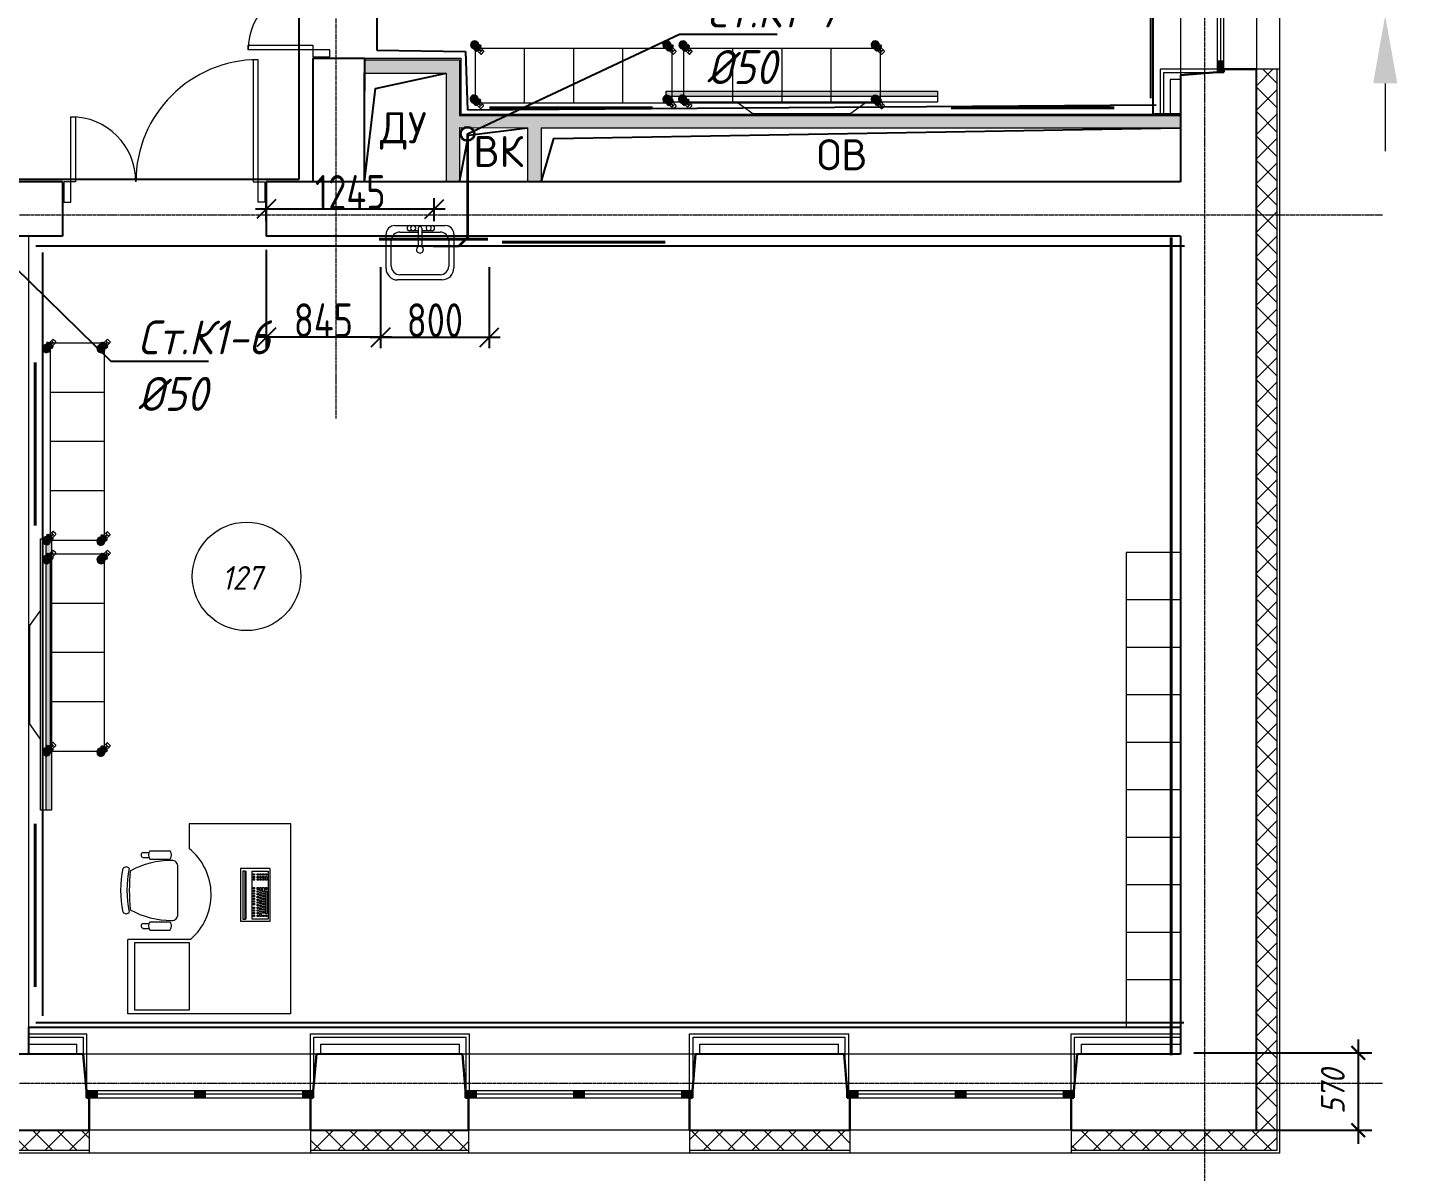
# Model space of a CAD drawing. Header units: millimetres. Extents: x -10178924 to 11692288, y -947381 to 58396.
# Drawn here: x 886111 to 896424, y -922887 to -914464 of the extents above; entities that cross this region are included whole.
import ezdxf
from ezdxf import colors
from ezdxf.entities.mleader import LeaderData, LeaderLine
from ezdxf.math import Vec2, Vec3

# ---------------------------------------------------------------- set-up
doc = ezdxf.new("R2010")
doc.units = ezdxf.units.MM
doc.linetypes.add('ADSK_Штрих_ш3 п1_5', pattern=[4.5, 3, -1.5])
doc.linetypes.add('осевая', pattern=[50.8, 31.75, -6.35, 6.35, -6.35])
for name, color, linetype, lineweight in [('0. Подпись', 194, 'Continuous', 18), ('PDF _Разрезы', 7, 'Continuous', 9), ('АР_Двери', 250, 'Continuous', 9), ('ВК_ К1', 24, 'Continuous', 35), ('Основная ГКЛ', 250, 'Continuous', 9), ('Отделка СТЕН', 6, 'Continuous', 13), ('Перегородки пеноблок', 40, 'Continuous', 9), ('Перегородки_ГКЛ', 20, 'Continuous', 9), ('Размеры осевые', 153, 'Continuous', 9), ('Сантехнические приборы', 7, 'Continuous', 9), ('Стены.1', 7, 'Continuous', 25), ('ТХ оборудование', 7, 'Continuous', 9)]:
    doc.layers.add(name, color=color, linetype=linetype, lineweight=lineweight)
for name, color, linetype in [('_надписи канализация', 7, 'Continuous'), ('PDF _Марки помещений', 5, 'Continuous'), ('PDF _подоконники с зашивкой', 250, 'Continuous'), ('PDF _Стены краска9010', 7, 'Continuous'), ('ВК_Выноски', 7, 'Continuous'), ('Стены внутр.1', 7, 'Continuous')]:
    doc.layers.add(name, color=color, linetype=linetype)
doc.layers.add('PDF _Отверстия_новые', color=7, linetype='Continuous', true_color=0x535353)
doc.layers.add('PDF _Стены отделка', color=7, linetype='Continuous', true_color=0xb505c2)
doc.styles.add('ISOCPEUR', font='isocpeui.ttf', dxfattribs={"width": 0.9})
doc.styles.add('ISOCPEUR_1', font='isocpeur.ttf', dxfattribs={"width": 0.78, "height": 240})
doc.styles.add('PDF ISOCPEUR', font='isocpeur.ttf')
doc.linetypes.add('зигзаг', pattern='A,0.00254,-5.08,[131,ltypeshp.shx,S=5.08,R=0,X=-5.08,Y=0],-10.16,[131,ltypeshp.shx,S=5.08,R=180,X=5.08,Y=0],-5.08', length=20.32254)

# ---------------------------------------------------------------- blocks, each defined once
blk = doc.blocks.new('_None')
blk = doc.blocks.new('кресло специалиста')
at = {"layer": 'ТХ оборудование', "color": 252, "lineweight": 9, "true_color": 0x939598}
for p, q in [((-259, 280), (-213, 280)), ((-259, 243), (-213, 243)), ((-207, 292), (-56, 292)), ((-207, 231), (-56, 231)), ((0, -175), (0, 175)), ((-259, -243), (-213, -243)), ((-259, -280), (-213, -280)), ((-207, -231), (-56, -231)), ((-207, -292), (-56, -292))]:
    blk.add_line(p, q, dxfattribs=at)
for centre, radius, start, end in [((-48, -403), 624, 89.878, 119.1059), ((-250, 261), 20.2, 114.8955, 245.3354), ((-157, 261), 58.4, 148.951, 211.0488), ((-106, 261), 58.4, 328.951, 31.0488), ((-45, 176), 45.4, 359.2519, 92.1866), ((326, 1), 748, 167.602, 192.3978), ((-381, 145), 28.1, 34.2901, 145.7096), ((372, 1), 748, 167.602, 192.3978), ((1404, 1), 1762, 175.3938, 184.6546), ((-381, -144), 28.1, 214.2915, 325.7083), ((-48, 403), 624, 240.9068, 270.1215), ((-45, -176), 45.4, 267.8135, 0.7479), ((-250, -261), 20.2, 114.8955, 245.3354), ((-157, -261), 58.4, 148.951, 211.0488), ((-106, -261), 58.4, 328.951, 31.0488)]:
    blk.add_arc(centre, radius, start, end, dxfattribs=at)
blk = doc.blocks.new('A$C01E1659C')
at = {"layer": 'ТХ оборудование', "lineweight": 9, "true_color": 0x939598}
h = blk.add_hatch(color=252, dxfattribs=at)
h.dxf.hatch_style = 1
h.paths.add_polyline_path([(-355, -170), (0, -170), (0, -166), (-355, -166)])
at = {"color": 252, "lineweight": 9, "true_color": 0x939598}
blk.add_lwpolyline([(-368, 13), (19, 13), (19, -206), (-368, -206)], close=True, dxfattribs=at)
at = {"layer": 'ТХ оборудование', "color": 252, "lineweight": 9, "true_color": 0x939598}
for p, q in [((-355, 0), (-355, -120)), ((0, 0), (-355, 0)), ((0, -120), (0, 0)), ((-335, -10), (-335, -20)), ((-325, -10), (-335, -10)), ((-335, -20), (-325, -20)), ((-335, -52), (-335, -62)), ((-312, -52), (-335, -52)), ((-335, -62), (-312, -62)), ((-335, -72), (-335, -83)), ((-325, -72), (-335, -72)), ((-335, -83), (-325, -83)), ((-335, -101), (-335, -111)), ((-325, -101), (-335, -101)), ((-334, -31), (-334, -42)), ((-324, -31), (-334, -31)), ((-334, -42), (-324, -42)), ((-325, -20), (-325, -10)), ((-325, -83), (-325, -72)), ((-325, -111), (-325, -101)), ((-324, -42), (-324, -31)), ((-315, -10), (-315, -20)), ((-146, -10), (-315, -10)), ((-315, -20), (-146, -20)), ((-315, -72), (-315, -83)), ((-305, -72), (-315, -72)), ((-315, -83), (-305, -83)), ((-315, -101), (-315, -111)), ((-305, -101), (-315, -101)), ((-312, -62), (-312, -52)), ((-309, -31), (-309, -42)), ((-299, -31), (-309, -31)), ((-309, -42), (-299, -42)), ((-305, -83), (-305, -72)), ((-305, -111), (-305, -101)), ((-302, -52), (-302, -62)), ((-292, -52), (-302, -52)), ((-302, -62), (-292, -62)), ((-299, -42), (-299, -31)), ((-295, -72), (-295, -83)), ((-286, -72), (-295, -72)), ((-295, -83), (-286, -83)), ((-295, -101), (-295, -111)), ((-286, -101), (-295, -101)), ((-292, -62), (-292, -52)), ((-289, -31), (-289, -42)), ((-279, -31), (-289, -31)), ((-289, -42), (-279, -42)), ((-286, -83), (-286, -72)), ((-286, -111), (-286, -101)), ((-282, -52), (-282, -62)), ((-272, -52), (-282, -52)), ((-282, -62), (-272, -62)), ((-279, -42), (-279, -31)), ((-276, -72), (-276, -83)), ((-266, -72), (-276, -72)), ((-276, -83), (-266, -83)), ((-276, -101), (-276, -111)), ((-266, -101), (-276, -101)), ((-272, -62), (-272, -52)), ((-269, -31), (-269, -42)), ((-259, -31), (-269, -31)), ((-269, -42), (-259, -42)), ((-266, -83), (-266, -72)), ((-266, -111), (-266, -101)), ((-262, -52), (-262, -62)), ((-252, -52), (-262, -52)), ((-262, -62), (-252, -62)), ((-259, -42), (-259, -31)), ((-256, -72), (-256, -83)), ((-246, -72), (-256, -72)), ((-256, -83), (-246, -83)), ((-252, -62), (-252, -52)), ((-249, -31), (-249, -42)), ((-239, -31), (-249, -31)), ((-249, -42), (-239, -42)), ((-249, -101), (-249, -111)), ((-239, -101), (-249, -101)), ((-246, -83), (-246, -72)), ((-242, -52), (-242, -62)), ((-232, -52), (-242, -52)), ((-242, -62), (-232, -62)), ((-239, -42), (-239, -31)), ((-239, -111), (-239, -101)), ((-236, -72), (-236, -83)), ((-226, -72), (-236, -72)), ((-236, -83), (-226, -83)), ((-232, -62), (-232, -52)), ((-229, -31), (-229, -42)), ((-219, -31), (-229, -31)), ((-229, -42), (-219, -42)), ((-229, -101), (-229, -111)), ((-219, -101), (-229, -101)), ((-226, -83), (-226, -72)), ((-223, -52), (-223, -62)), ((-213, -52), (-223, -52)), ((-223, -62), (-213, -62)), ((-219, -42), (-219, -31)), ((-219, -111), (-219, -101)), ((-216, -72), (-216, -83)), ((-206, -72), (-216, -72)), ((-216, -83), (-206, -83)), ((-213, -62), (-213, -52)), ((-209, -31), (-209, -42)), ((-199, -31), (-209, -31)), ((-209, -42), (-199, -42)), ((-209, -101), (-209, -111)), ((-199, -101), (-209, -101)), ((-206, -83), (-206, -72)), ((-203, -52), (-203, -62)), ((-193, -52), (-203, -52)), ((-203, -62), (-193, -62)), ((-199, -42), (-199, -31)), ((-199, -111), (-199, -101)), ((-196, -72), (-196, -83)), ((-186, -72), (-196, -72)), ((-196, -83), (-186, -83)), ((-193, -62), (-193, -52)), ((-189, -31), (-189, -42)), ((-179, -31), (-189, -31)), ((-189, -42), (-179, -42)), ((-189, -101), (-189, -111)), ((-179, -101), (-189, -101)), ((-186, -83), (-186, -72)), ((-183, -52), (-183, -62)), ((-173, -52), (-183, -52)), ((-183, -62), (-173, -62)), ((-179, -42), (-179, -31)), ((-179, -111), (-179, -101)), ((-176, -72), (-176, -83)), ((-166, -72), (-176, -72)), ((-176, -83), (-166, -83)), ((-173, -62), (-173, -52)), ((-169, -31), (-169, -42)), ((-160, -31), (-169, -31)), ((-169, -42), (-160, -42)), ((-169, -101), (-169, -111)), ((-160, -101), (-169, -101)), ((-166, -83), (-166, -72)), ((-163, -52), (-163, -62)), ((-153, -52), (-163, -52)), ((-163, -62), (-153, -62)), ((-160, -42), (-160, -31)), ((-160, -111), (-160, -101)), ((-156, -72), (-156, -83)), ((-146, -72), (-156, -72)), ((-156, -83), (-146, -83)), ((-153, -62), (-153, -52)), ((-150, -31), (-150, -42)), ((-120, -31), (-150, -31)), ((-150, -42), (-120, -42)), ((-150, -101), (-150, -111)), ((-140, -101), (-150, -101)), ((-146, -20), (-146, -10)), ((-146, -83), (-146, -72)), ((-143, -52), (-143, -62)), ((-120, -52), (-143, -52)), ((-143, -62), (-120, -62)), ((-140, -111), (-140, -101)), ((-136, -10), (-136, -20)), ((-120, -10), (-136, -10)), ((-136, -20), (-120, -20)), ((-136, -72), (-136, -83)), ((-120, -72), (-136, -72)), ((-136, -83), (-120, -83)), ((-130, -101), (-130, -111)), ((-120, -101), (-130, -101)), ((-120, -20), (-120, -10)), ((-120, -42), (-120, -31)), ((-120, -62), (-120, -52)), ((-120, -83), (-120, -72)), ((-120, -111), (-120, -101)), ((-68, -10), (-68, -20)), ((-39, -10), (-68, -10)), ((-68, -20), (-39, -20)), ((-68, -31), (-68, -42)), ((-58, -31), (-68, -31)), ((-68, -42), (-58, -42)), ((-68, -52), (-68, -62)), ((-58, -52), (-68, -52)), ((-68, -62), (-58, -62)), ((-68, -72), (-68, -83)), ((-58, -72), (-68, -72)), ((-68, -83), (-58, -83)), ((-68, -101), (-68, -111)), ((-58, -101), (-68, -101)), ((-58, -42), (-58, -31)), ((-58, -62), (-58, -52)), ((-58, -83), (-58, -72)), ((-58, -111), (-58, -101)), ((-49, -31), (-49, -42)), ((-39, -31), (-49, -31)), ((-49, -42), (-39, -42)), ((-49, -52), (-49, -62)), ((-39, -52), (-49, -52)), ((-49, -62), (-39, -62)), ((-49, -72), (-49, -83)), ((-39, -72), (-49, -72)), ((-49, -83), (-39, -83)), ((-49, -101), (-49, -111)), ((-39, -101), (-49, -101)), ((-39, -20), (-39, -10)), ((-39, -42), (-39, -31)), ((-39, -62), (-39, -52)), ((-39, -83), (-39, -72)), ((-39, -111), (-39, -101)), ((-29, -10), (-29, -20)), ((-19, -10), (-29, -10)), ((-29, -20), (-19, -20)), ((-29, -31), (-29, -42)), ((-19, -31), (-29, -31)), ((-29, -42), (-19, -42)), ((-29, -52), (-29, -62)), ((-19, -52), (-29, -52)), ((-29, -62), (-19, -62)), ((-29, -72), (-29, -83)), ((-19, -72), (-29, -72)), ((-29, -83), (-19, -83)), ((-29, -101), (-29, -111)), ((-19, -101), (-29, -101)), ((-19, -20), (-19, -10)), ((-19, -42), (-19, -31)), ((-19, -62), (-19, -52)), ((-19, -83), (-19, -72)), ((-19, -111), (-19, -101)), ((-355, -120), (0, -120)), ((-335, -111), (-325, -111)), ((-315, -111), (-305, -111)), ((-295, -111), (-286, -111)), ((-276, -111), (-266, -111)), ((-249, -111), (-239, -111)), ((-229, -111), (-219, -111)), ((-209, -111), (-199, -111)), ((-189, -111), (-179, -111)), ((-169, -111), (-160, -111)), ((-150, -111), (-140, -111)), ((-130, -111), (-120, -111)), ((-68, -111), (-58, -111)), ((-49, -111), (-39, -111)), ((-29, -111), (-19, -111))]:
    blk.add_line(p, q, dxfattribs=at)
for points in [[(-355, -170), (0, -170), (0, -166), (-355, -166)], [(-355, -170), (0, -170), (0, -187), (-355, -187)]]:
    blk.add_lwpolyline(points, close=True, dxfattribs=at)
blk = doc.blocks.new('A$C00f06a42')
at = {"layer": 'ТХ оборудование', "color": 252, "lineweight": 9, "true_color": 0x939598}
for p, q in [((0, 0), (-1400, 0)), ((-1400, 0), (-1400, -750)), ((0, 0), (0, -1200)), ((-1400, -750), (-1219, -750)), ((-548, -739), (-548, -1200)), ((0, -1200), (-548, -1200))]:
    blk.add_line(p, q, dxfattribs=at)
blk.add_lwpolyline([(-26, -1149), (-526, -1149), (-526, -749), (-26, -749)], close=True, dxfattribs=at)
at = {"layer": 'ТХ оборудование', "color": 252, "lineweight": 9, "ltscale": 50, "true_color": 0x939598}
blk.add_arc((-879, -1024), 437, 40.7633, 141.1101, dxfattribs=at)
blk = doc.blocks.new('A$C192C3C2E')
at = {"layer": 'ТХ оборудование', "lineweight": 9, "true_color": 0x939598}
h = blk.add_hatch(color=252, dxfattribs=at)
h.dxf.hatch_style = 1
h.paths.add_polyline_path([(1950, 0), (-50, 0), (-50, 40), (1950, 40)])
at = {"layer": 'ТХ оборудование', "color": 252, "lineweight": 9, "true_color": 0x939598}
for p, q in [((474, 81), (589, 164)), ((1311, 164), (589, 164)), ((1426, 81), (1311, 164))]:
    blk.add_line(p, q, dxfattribs=at)
for points in [[(1950, 0), (-50, 0), (-50, 81), (1950, 81)], [(1950, 0), (-50, 0), (-50, 40), (1950, 40)]]:
    blk.add_lwpolyline(points, close=True, dxfattribs=at)
blk = doc.blocks.new('A$C03A06CEC')
at = {"layer": 'ТХ оборудование', "color": 252, "lineweight": 9, "true_color": 0x939598}
for p, q in [((350, 400), (350, 0)), ((700, 400), (700, 0)), ((1050, 400), (1050, 0)), ((1400, 400), (1400, 0)), ((1750, 400), (1750, 0)), ((2100, 400), (2100, 0)), ((2450, 400), (2450, 0)), ((2800, 400), (2800, 0)), ((3150, 400), (3150, 0))]:
    blk.add_line(p, q, dxfattribs=at)
blk.add_lwpolyline([(3500, 0), (3500, 400), (0, 400), (0, 0)], close=True, dxfattribs=at)
blk = doc.blocks.new('A$C6ec7b9be')
at = {"layer": 'ТХ оборудование', "color": 252, "lineweight": 5, "true_color": 0x939598, "transparency": 33554687}
for p, q in [((0, 13), (0, 13)), ((0, 13), (0, -13)), ((3, 16), (38, 16)), ((16, 3), (16, 16)), ((16, 3), (84, 3)), ((36, 16), (36, 3)), ((38, 22), (61, 22)), ((38, 18), (38, 22)), ((63, 20), (38, 20)), ((38, 18), (38, 13)), ((38, 16), (97, 16)), ((38, 13), (38, -18)), ((44, 27), (50, 27)), ((44, 27), (44, 22)), ((46, -22), (46, 22)), ((46, 20), (46, 22)), ((46, -16), (46, 16)), ((50, 27), (56, 27)), ((50, 27), (50, 22)), ((54, -22), (54, 22)), ((55, 20), (55, 22)), ((55, -16), (55, 16)), ((56, 27), (56, 22)), ((64, 16), (64, 3)), ((70, -12), (70, 13)), ((95, 13), (70, 13)), ((70, 13), (70, -12)), ((72, 11), (72, -11)), ((94, 11), (72, 11)), ((84, 3), (84, 16)), ((94, -11), (94, 11)), ((96, 13), (95, 13)), ((95, -12), (95, 13)), ((96, -13), (96, 13)), ((100, 13), (100, -13)), ((97, -16), (3, -16)), ((84, -3), (16, -3)), ((16, -3), (16, -16)), ((36, -16), (36, -3)), ((38, -22), (38, -18)), ((38, -20), (63, -20)), ((61, -22), (38, -22)), ((44, -27), (44, -22)), ((50, -27), (44, -27)), ((46, -22), (46, -20)), ((46, -29), (46, -27)), ((46, -27), (46, -27)), ((46, -29), (54, -29)), ((50, -27), (50, -22)), ((57, -27), (50, -27)), ((54, -29), (54, -27)), ((54, -27), (54, -27)), ((55, -22), (55, -20)), ((57, -27), (57, -22)), ((64, -16), (64, -3)), ((95, -12), (70, -12)), ((70, -12), (95, -12)), ((85, -14), (70, -14)), ((85, -27), (70, -27)), ((72, -11), (94, -11)), ((84, -3), (84, -16)), ((85, -12), (85, -27)), ((85, -27), (86, -27)), ((86, -13), (95, -13)), ((86, -27), (86, -13)), ((95, -13), (96, -13))]:
    blk.add_line(p, q, dxfattribs=at)
for centre, radius, start, end in [((3, 13), 3, 90, 180), ((83, 0), 28.5, 153.7256, 270), ((83, 0), 28.5, 90, 153.7256), ((83, 0), 25, 90, 270), ((83, 0), 28, 90, 139.9948), ((61, 25), 3, 270, 310.7491), ((83, 0), 30, 90, 130.7491), ((83, 0), 15, 123.2973, 270), ((83, 0), 12, 90, 270), ((83, 0), 15, 90, 123.2973), ((83, 0), 6, 90, 270), ((83, 0), 5, 359.74, 179.74), ((83, 0), 5, 179.74, 359.74), ((83, 0), 30, 294.3643, 90), ((83, 0), 28.5, 295.7543, 90), ((83, 0), 28, 270, 90), ((83, 0), 25, 270, 90), ((83, 0), 15, 56.1827, 90), ((83, 0), 12, 270, 90), ((83, 0), 6, 270, 90), ((83, 0), 15, 25.5819, 56.1827), ((83, 0), 15, 333.898, 25.5819), ((97, 13), 3, 0, 90), ((3, -13), 3, 180, 270), ((83, 0), 28, 220.0052, 270), ((61, -25), 3, 49.2509, 90), ((83, 0), 30, 229.2509, 270), ((83, 0), 15, 270, 333.898), ((83, 0), 28.5, 270, 295.7543), ((83, 0), 30, 270, 294.3643), ((97, -13), 3, 270, 0)]:
    blk.add_arc(centre, radius, start, end, dxfattribs=at)
for points in [[(40, 20), (38, 21), (38, 22), (38, 22)], [(40, -20), (38, -21), (38, -22), (38, -22)]]:
    blk.add_rational_spline(points, [1, 0.804737854124, 0.804737854124, 1], degree=3, dxfattribs=at)
blk = doc.blocks.new('A$C0E844DE9')
at = {"layer": 'ТХ оборудование', "color": 252, "lineweight": 9, "true_color": 0x939598}
for p, q in [((29, 457), (29, 57)), ((1480, 457), (29, 457)), ((392, 457), (392, 57)), ((754, 457), (754, 57)), ((1117, 457), (1117, 57)), ((1480, 57), (1480, 457)), ((29, 57), (1480, 57))]:
    blk.add_line(p, q, dxfattribs=at)
at = {"layer": 'ТХ оборудование', "color": 252, "lineweight": 9, "ltscale": 200, "true_color": 0x939598, "rotation": 315}
for p in [(10, 490), (1429, 489), (10, 89), (1426, 89)]:
    blk.add_blockref('A$C6ec7b9be', p, dxfattribs=at)
blk = doc.blocks.new('Туалетный столик с раковиной-Квадратный - 500 x 440 мм-749028-1 этаж')
at = {"layer": 'Сантехнические приборы'}
for p, q in [((-145, 220), (181, 220)), ((-145, 220), (181, 220)), ((-234, -117), (-234, 131)), ((-234, -117), (-234, 131)), ((-196, -69), (-196, 118)), ((-133, 182), (164, 182)), ((228, 118), (228, -69)), ((266, 136), (266, -117)), ((266, 136), (266, -117)), ((3, -161), (3, -40)), ((28, -161), (28, -40)), ((202, -180), (-171, -180)), ((202, -180), (-171, -180)), ((3, -133), (-133, -133)), ((-73, -142), (3, -142)), ((92, -180), (-73, -180)), ((164, -133), (28, -133)), ((28, -142), (92, -142))]:
    blk.add_line(p, q, dxfattribs=at)
for centre, radius, start, end in [((-145, 131), 88.9, 90, 180), ((-145, 131), 88.9, 90, 180), ((181, 136), 84.4, 0, 90), ((181, 136), 84.4, 360, 90), ((-133, 118), 63.5, 90, 180), ((164, 118), 63.5, 360, 90), ((16, -3), 25.4, 360, 180), ((-133, -69), 63.5, 180, 270), ((16, -3), 25.4, 180, 0), ((16, -40), 12.7, 360, 180), ((164, -69), 63.5, 270, 360), ((-171, -117), 63.5, 180, 270), ((-171, -117), 63.5, 180, 270), ((-73, -161), 19, 90, 270), ((-48, -161), 19, 360, 180), ((-48, -161), 19, 180, 0), ((16, -161), 12.7, 180, 0), ((66, -161), 19, 0, 180), ((66, -161), 19, 180, 0), ((92, -161), 19, 270, 90), ((202, -117), 63.5, 270, 0), ((202, -117), 63.5, 270, 0)]:
    blk.add_arc(centre, radius, start, end, dxfattribs=at)
blk = doc.blocks.new('*U2157')
at = {"layer": 'АР_Двери'}
for points in [[(1430, 902), (1395, 902), (1395, 0), (1430, 0)], [(50, 477), (85, 477), (85, 0), (50, 0)], [(50, 0), (0, 0), (0, -125), (50, -125)], [(1430, 0), (1480, 0), (1480, -125), (1430, -125)]]:
    blk.add_lwpolyline(points, close=True, dxfattribs=at)
for centre, radius, start, end in [((1430, 0), 902, 90, 180), ((50, 0), 477, 0, 90)]:
    blk.add_arc(centre, radius, start, end, dxfattribs=at)
at = {"layer": 'Основная ГКЛ', "ltscale": 5}
for p, q in [((-10, 0), (-10, -125)), ((1490, 0), (1490, -125))]:
    blk.add_line(p, q, dxfattribs=at)
blk = doc.blocks.new('*U2158')
at = {"layer": 'АР_Двери'}
for points in [[(1430, 900), (1395, 900), (1395, 0), (1430, 0)], [(50, 480), (85, 480), (85, 0), (50, 0)], [(50, 0), (0, 0), (0, -150), (50, -150)], [(1430, 0), (1480, 0), (1480, -150), (1430, -150)]]:
    blk.add_lwpolyline(points, close=True, dxfattribs=at)
for centre, radius, start, end in [((1430, 0), 900, 90, 180), ((50, 0), 480, 0, 90)]:
    blk.add_arc(centre, radius, start, end, dxfattribs=at)
at = {"layer": 'Основная ГКЛ', "ltscale": 5}
for p, q in [((-10, 0), (-10, -150)), ((1490, 0), (1490, -150))]:
    blk.add_line(p, q, dxfattribs=at)
blk = doc.blocks.new('Двустворчатое Окно 22')
at = {"layer": 'Стены.1', "linetype": 'Continuous', "lineweight": 0}
for points in [[(-835, 0), (-835, -50), (-755, -50), (-755, 0)], [(0, -50), (0, 0), (-40, 0), (-40, -50)], [(0, 0), (0, -50), (40, -50), (40, 0)], [(835, -50), (835, 0), (755, 0), (755, -50)]]:
    blk.add_hatch(color=256, dxfattribs=at).paths.add_polyline_path(points)
at = {"layer": 'Стены.1', "linetype": 'Continuous', "lineweight": 5}
for p, q in [((-859, 270), (859, 270)), ((-755, 0), (-40, 0)), ((40, 0), (755, 0)), ((-755, -25), (-40, -25)), ((-40, -50), (-755, -50)), ((40, -25), (755, -25)), ((755, -50), (40, -50)), ((-815, -290), (815, -290))]:
    blk.add_line(p, q, dxfattribs=at)
at = {"layer": 'Стены.1', "linetype": 'Continuous', "lineweight": 30}
for p, q in [((-835, 0), (-859, 270)), ((835, 0), (859, 270)), ((-835, -50), (-835, 0)), ((-835, -50), (-835, 0)), ((835, -50), (835, 0)), ((835, -50), (835, 0)), ((-815, -50), (-835, -50)), ((-815, -50), (-835, -50)), ((-815, -290), (-815, -50)), ((815, -50), (835, -50)), ((815, -50), (835, -50)), ((815, -290), (815, -50))]:
    blk.add_line(p, q, dxfattribs=at)
at = {"layer": 'Стены.1', "linetype": 'Continuous', "lineweight": 20}
for p, q in [((-835, 0), (-755, 0)), ((-755, 0), (-755, -50)), ((-40, -50), (-40, 0)), ((-40, 0), (0, 0)), ((0, 0), (40, 0)), ((40, 0), (40, -50)), ((755, -50), (755, 0)), ((755, 0), (835, 0)), ((-755, -50), (-835, -50)), ((0, -50), (-40, -50)), ((40, -50), (0, -50)), ((835, -50), (755, -50))]:
    blk.add_line(p, q, dxfattribs=at)
blk = doc.blocks.new('_Oblique')
at = {"color": 0, "linetype": 'ByBlock', "lineweight": -2}
blk.add_line((-0.5, -0.5), (0.5, 0.5), dxfattribs=at)
blk = doc.blocks.new('_ArchTick')
at = {"color": 0, "linetype": 'ByBlock', "const_width": 0.15}
blk.add_lwpolyline([(-0.5, -0.5), (0.5, 0.5)], dxfattribs=at)
blk = doc.blocks.new('A$Cad086cf1')
at = {"layer": 'Отделка СТЕН', "true_color": 0x636466, "transparency": 33554687}
h = blk.add_hatch(dxfattribs=at)
h.set_pattern_fill('ANSI37', color=251, scale=40)
h.set_pattern_definition([(45, (142968.72, -47941.48), (-89.80256, 89.80256), []), (135, (142968.72, -47941.48), (-89.80256, -89.80256), [])])
h.paths.add_polyline_path([(28913.62, -31245.628), (28763.62, -31245.628), (28768.135, -31868.119), (29047.748, -31868.119), (29047.748, -31718.119), (28917.053, -31718.119)])
h.paths.add_polyline_path([(31814.602, -31718.119), (30632.748, -31718.119), (30632.748, -31868.119), (31814.602, -31868.119)])
h.paths.add_polyline_path([(34633.971, -31718.119), (33473.725, -31718.119), (33473.725, -31868.119), (34633.971, -31868.119)])
h.paths.add_polyline_path([(36472.722, -30026.036), (36768.725, -30026.036), (36768.725, -29876.036), (36322.722, -29876.036), (36322.722, -31718.119), (36063.971, -31718.119), (36063.971, -31868.119), (36263.725, -31868.119), (36472.722, -31868.119)])
h.paths.add_polyline_path([(37824.962, -29876.036), (36768.725, -29876.036), (36768.725, -30026.036), (37824.962, -30026.036)])
h.paths.add_polyline_path([(39839.962, -29856.036), (39839.962, -29941.036)])
h.paths.add_polyline_path([(40768.725, -29876.036), (39839.962, -29876.036), (39839.962, -30026.036), (40768.725, -30026.036)])
h.paths.add_polyline_path([(41339.962, -29876.036), (40768.725, -29876.036), (40768.725, -30026.036), (41189.962, -30026.036), (41189.962, -31842.839), (41533.462, -31842.839), (41533.462, -31692.839), (41339.962, -31692.839)])
h.paths.add_polyline_path([(44111.441, -31692.839), (42963.462, -31692.839), (42963.462, -31842.839), (44111.441, -31842.839)])
h.paths.add_polyline_path([(46923.75, -31692.839), (45741.441, -31692.839), (45741.441, -31842.839), (46923.75, -31842.839)])
h.paths.add_polyline_path([(49713.011, -31692.839), (48553.75, -31692.839), (48553.75, -31842.839), (49713.011, -31842.839)])
h.paths.add_polyline_path([(52505.423, -31692.839), (51343.011, -31692.839), (51343.011, -31842.839), (52505.423, -31842.839)])
h.paths.add_polyline_path([(61528.75, -31692.839), (54135.423, -31692.839), (54135.423, -31842.839), (61378.75, -31842.839), (61378.75, -33202.411), (61528.75, -33202.411)])
h.paths.add_polyline_path([(61528.75, -34832.411), (61378.75, -34832.411), (61378.75, -36061.222), (61528.75, -36061.222)])
h.paths.add_polyline_path([(61528.75, -37691.222), (61378.75, -37691.222), (61378.75, -38847.364), (61528.75, -38847.364)])
h.paths.add_polyline_path([(61528.75, -40477.364), (61378.75, -40477.364), (61378.75, -48296.478), (60014.672, -48296.478), (60014.672, -48446.478), (61528.75, -48446.478)])
h.paths.add_polyline_path([(58384.672, -48296.478), (57203.37, -48296.478), (57203.37, -48446.478), (58384.672, -48446.478)])
h.paths.add_polyline_path([(55573.37, -48296.478), (54410.646, -48296.478), (54410.646, -48446.478), (55573.37, -48446.478)])
h.paths.add_polyline_path([(52780.646, -48296.478), (51591.18, -48296.478), (51591.18, -48446.478), (52780.646, -48446.478)])
h.paths.add_polyline_path([(49961.18, -48296.478), (48802.194, -48296.478), (48802.194, -48446.478), (49961.18, -48446.478)])
h.paths.add_polyline_path([(47172.194, -48296.478), (45996.225, -48296.478), (45996.225, -48446.478), (47172.194, -48446.478)])
h.paths.add_polyline_path([(44366.225, -48296.478), (43186.891, -48296.478), (43186.891, -48446.478), (44366.225, -48446.478)])
h.paths.add_polyline_path([(41563.725, -48296.478), (40380.082, -48296.478), (40380.082, -48446.478), (41563.725, -48446.478)])
h.paths.add_polyline_path([(38750.082, -48296.478), (37571.3, -48296.478), (37571.3, -48446.478), (38750.082, -48446.478)])
h.paths.add_polyline_path([(35941.3, -48296.478), (34777.772, -48296.478), (34777.772, -48446.478), (35941.3, -48446.478)])
h.paths.add_polyline_path([(33147.772, -48296.478), (31992.902, -48296.478), (31992.902, -48446.478), (33147.772, -48446.478)])
h.paths.add_polyline_path([(30363.725, -48296.478), (30080.699, -48296.478), (30080.699, -48446.478), (30363.725, -48446.478)])
at = {"layer": 'Перегородки пеноблок', "true_color": 0x636466, "transparency": 33554687}
h = blk.add_hatch(dxfattribs=at)
h.set_pattern_fill('ANSI36', color=251, scale=10, angle=-90)
h.set_pattern_definition([(315, (43499.956, 39337.632), (61.739261, -16.83798), [79.375, -15.875, 0, -15.875])])
h.paths.add_polyline_path([(60818.75, -40908.134), (60818.75, -40818.134), (55508.721, -40818.134), (55508.721, -40406.478), (54808.721, -40406.478), (54808.721, -40506.478), (55408.721, -40506.478), (55408.721, -41308.134), (55508.721, -41308.134), (55508.721, -40907.141), (56008.721, -40908.134), (56008.721, -41308.134), (56108.721, -41308.134), (56108.721, -40908.134), (56481.787, -40908.134), (56391.787, -40908.134), (56391.787, -40908.082), (56108.721, -40908.134)])
at = {"color": 251, "true_color": 0x636466, "transparency": 33554687}
for p, q in [((62129.142, -47626.478), (62129.142, -48396.478)), ((60918.75, -47726.478), (62229.142, -47726.478)), ((60918.75, -48296.478), (62229.142, -48296.478))]:
    blk.add_line(p, q, dxfattribs=at)
at = {"layer": 'PDF _Марки помещений', "color": 251, "lineweight": 9, "true_color": 0x636466, "transparency": 33554687}
blk.add_circle((53939.504, -44214.354), 400.063, dxfattribs=at)
at = {"layer": 'PDF _Отверстия_новые', "color": 251, "true_color": 0x636466, "transparency": 33554687}
for points in [[(54808.721, -41306.478), (54890.163, -40617.784), (55408.721, -40506.478)], [(55508.721, -41308.134), (55573.453, -40962.383), (56008.721, -40908.134)], [(56108.721, -41308.134), (56204.092, -40986.75), (60818.75, -40908.134)]]:
    blk.add_lwpolyline(points, dxfattribs=at)
at = {"layer": 'PDF _подоконники с зашивкой', "color": 251, "lineweight": 25, "true_color": 0x636466, "transparency": 33554687}
for points in [[(60818.75, -40808.134), (60619.41, -40808.134), (60619.41, -32402.839), (60808.75, -32402.839)], [(52334.25, -47726.478), (52334.25, -47537.139), (60818.75, -47537.139), (60818.75, -47726.478)]]:
    blk.add_lwpolyline(points, dxfattribs=at)
at = {"layer": 'PDF _Разрезы', "color": 251, "lineweight": 9, "true_color": 0x636466, "transparency": 33554687}
blk.add_lwpolyline([(62327.683, -40580.936), (62327.683, -41080.472)], dxfattribs=at)
at = {"layer": 'PDF _Разрезы', "color": 251, "true_color": 0x636466, "transparency": 33554687}
blk.add_solid([(62327.683, -40081.399), (62238.783, -40580.936), (62416.584, -40580.936)], dxfattribs=at)
at = {"layer": 'PDF _Стены краска9010', "color": 251, "true_color": 0x636466, "transparency": 33554585}
for p, q in [((60598.613, -32413.907), (60598.614, -40689.656)), ((54912.108, -32492.801), (54898.819, -40336.791)), ((54327.929, -41287.094), (54325.121, -38789.74)), ((54898.819, -40336.791), (55552.224, -40345.545)), ((55552.224, -40345.545), (55566.081, -40775.349)), ((60598.614, -40689.656), (60598.614, -40689.656)), ((55566.081, -40775.349), (60640.082, -40739.699)), ((-411.206, -41306.478), (54327.929, -41287.094)), ((52386.269, -41778.139), (60849.598, -41778.139)), ((52436.272, -41828.316), (52436.273, -47453.685)), ((60849.598, -41778.139), (60849.598, -41778.139)), ((52386.348, -47503.039), (60844.882, -47503.039)), ((52436.273, -47453.685), (52436.273, -47453.685)), ((60844.882, -47503.039), (60844.882, -47503.039))]:
    blk.add_line(p, q, dxfattribs=at)
at = {"layer": 'PDF _Стены отделка', "color": 251, "linetype": 'ADSK_Штрих_ш3 п1_5', "lineweight": 40, "true_color": 0x636466, "transparency": 33554610}
for p, q in [((55730.038, -40761.02), (56930.038, -40761.02)), ((59130.038, -40761.02), (60330.038, -40761.02)), ((55823.515, -41752.386), (57023.515, -41752.386)), ((52381.01, -42638.387), (52381.01, -43838.387)), ((52381.01, -46038.387), (52381.01, -47238.387))]:
    blk.add_line(p, q, dxfattribs=at)
at = {"layer": 'PDF _Стены отделка', "color": 251, "ltscale": 0.1, "true_color": 0x636466, "transparency": 33554687}
for p, q in [((54084.25, -41596.478), (54084.25, -41426.717)), ((55322.408, -41596.478), (55322.408, -41426.717)), ((54004.25, -41506.717), (55402.408, -41506.717)), ((54084.25, -41807.986), (54084.25, -42532.073)), ((54926.864, -41934.582), (54926.864, -42532.073)), ((54926.864, -41934.582), (54926.864, -42532.073)), ((55726.864, -41934.582), (55726.864, -42532.073)), ((55006.864, -42452.073), (54004.25, -42452.073)), ((54846.864, -42452.073), (55806.864, -42452.073))]:
    blk.add_line(p, q, dxfattribs=at)
at = {"layer": 'PDF _Стены отделка', "color": 251, "linetype": 'зигзаг', "lineweight": 40, "ltscale": 0.1, "true_color": 0x636466, "transparency": 33554610}
for p in [(54917.045, -41729.747), (55717.045, -41729.747)]:
    blk.add_line(p, (55717.045, -41729.747), dxfattribs=at)
at = {"layer": 'PDF _Стены отделка', "color": 251, "lineweight": 40, "true_color": 0x636466, "transparency": 33554610}
for p in [(60751.682, -47743.731), (60751.682, -41717.118)]:
    blk.add_line(p, (60751.682, -41717.118), dxfattribs=at)
at = {"layer": 'Отделка СТЕН', "color": 251, "true_color": 0x636466, "transparency": 33554687}
for p, q in [((61548.75, -40477.364), (61378.75, -40477.364)), ((52780.646, -48296.478), (52780.646, -48466.478)), ((54410.646, -48296.478), (54410.646, -48466.478)), ((55573.37, -48296.478), (55573.37, -48466.478)), ((57203.37, -48296.478), (57203.37, -48466.478)), ((58384.672, -48296.478), (58384.672, -48466.478)), ((60014.672, -48296.478), (60014.672, -48466.478))]:
    blk.add_line(p, q, dxfattribs=at)
for points in [[(39839.962, -29856.036), (41359.962, -29856.036), (41359.962, -31672.839), (61548.75, -31672.839), (61548.75, -48466.478), (29253.725, -48466.478)], [(61528.75, -40477.534), (61528.75, -48446.478), (60014.672, -48446.478)], [(52780.646, -48446.478), (51591.18, -48446.478)], [(55573.37, -48446.478), (54410.646, -48446.478)], [(58384.672, -48446.478), (57203.37, -48446.478)]]:
    blk.add_lwpolyline(points, dxfattribs=at)
at = {"layer": 'Перегородки пеноблок', "color": 251, "linetype": 'Continuous', "true_color": 0x636466, "transparency": 33554687}
for p, q in [((55508.721, -40808.134), (60818.75, -40808.134)), ((55508.721, -40818.134), (60818.75, -40818.134)), ((56008.721, -40908.134), (56008.721, -41308.134)), ((56108.721, -40908.134), (56108.721, -41308.134))]:
    blk.add_line(p, q, dxfattribs=at)
at = {"layer": 'Перегородки пеноблок', "color": 251, "ltscale": 0.1, "true_color": 0x636466, "transparency": 33554687}
for points in [[(54808.72, -40394.651), (55518.589, -40394.651), (55518.589, -40808.134)], [(54808.721, -40406.478), (55508.721, -40406.478), (55508.721, -40818.134)], [(54808.721, -40406.478), (55508.721, -40406.478), (55508.721, -40814.547)], [(54808.721, -40506.478), (55408.721, -40506.478), (55408.721, -41306.478)], [(55508.721, -40907.141), (55508.721, -41306.478)]]:
    blk.add_lwpolyline(points, dxfattribs=at)
at = {"layer": 'Перегородки пеноблок', "color": 251, "linetype": 'Continuous', "true_color": 0x636466, "transparency": 33554687, "flags": 128}
for points in [[(55508.721, -40907.141), (56008.721, -40908.104)], [(56108.721, -40908.134), (60818.75, -40908.134)], [(52334.25, -47736.478), (52334.25, -41706.478)]]:
    blk.add_lwpolyline(points, dxfattribs=at)
at = {"layer": 'Перегородки_ГКЛ', "color": 251, "ltscale": 0.1, "true_color": 0x636466, "transparency": 33554687}
for p, q in [((60668.75, -40477.364), (60668.75, -40808.134)), ((61108.75, -40477.364), (60668.75, -40477.364)), ((60693.75, -40502.364), (60693.75, -40808.134)), ((61001.599, -40502.364), (60693.75, -40502.364)), ((60743.75, -40552.364), (60743.75, -40808.134)), ((60818.75, -40552.364), (60743.75, -40552.364)), ((52334.25, -47586.478), (52762.863, -47586.478)), ((52334.25, -47611.478), (52737.863, -47611.478)), ((52737.863, -47736.676), (52737.863, -47611.478)), ((52762.863, -48026.478), (52762.863, -47586.478)), ((54410.646, -47586.478), (55582.329, -47586.478)), ((54410.646, -48056.478), (54410.646, -47586.478)), ((54435.646, -47611.478), (55557.329, -47611.478)), ((54435.646, -47919.328), (54435.646, -47611.478)), ((55557.329, -48026.478), (55557.329, -47611.478)), ((55582.329, -48026.478), (55582.329, -47586.478)), ((57203.37, -47586.478), (58375.054, -47586.478)), ((57203.37, -48056.478), (57203.37, -47586.478)), ((57228.37, -47611.478), (58350.054, -47611.478)), ((57228.37, -47919.328), (57228.37, -47611.478)), ((58350.054, -47809.385), (58350.054, -47611.478)), ((58375.054, -48026.478), (58375.054, -47586.478)), ((60014.672, -47586.478), (60818.75, -47586.478)), ((60014.672, -48056.478), (60014.672, -47586.478)), ((60039.672, -47611.478), (60818.75, -47611.478)), ((60039.672, -47919.328), (60039.672, -47611.478)), ((52334.25, -47661.478), (52687.863, -47661.478)), ((52687.863, -47737.746), (52687.863, -47661.478)), ((54485.646, -47661.478), (55507.329, -47661.478)), ((54485.646, -47736.491), (54485.646, -47661.478)), ((55507.329, -47736.857), (55507.329, -47661.478)), ((57278.37, -47661.478), (58300.054, -47661.478)), ((57278.37, -47736.476), (57278.37, -47661.478)), ((58300.054, -47738.197), (58300.054, -47661.478)), ((60089.672, -47661.478), (60818.75, -47661.478)), ((60089.672, -47736.366), (60089.672, -47661.478))]:
    blk.add_line(p, q, dxfattribs=at)
at = {"layer": 'Размеры осевые', "color": 251, "linetype": 'осевая', "ltscale": 0.5, "true_color": 0x636466, "transparency": 33554687}
for p, q in [((54600, -43050), (54600, -25800)), ((61000, -52200), (61000, -25800)), ((-9750, -41550), (62308.109, -41550)), ((-9750, -47950), (62308.109, -47950))]:
    blk.add_line(p, q, dxfattribs=at)
at = {"layer": 'Стены внутр.1', "color": 251, "linetype": 'Continuous', "true_color": 0x636466, "transparency": 33554687}
for p, q in [((54428.72, -40394.651), (54808.72, -40394.651)), ((54428.721, -40394.667), (54428.721, -40640.324)), ((54808.721, -40394.651), (54808.721, -40638.993)), ((52584.205, -41306.478), (52584.262, -41706.478)), ((54084.25, -41306.478), (54084.25, -41706.478))]:
    blk.add_line(p, q, dxfattribs=at)
at = {"layer": 'Стены внутр.1', "color": 251, "linetype": 'Continuous', "true_color": 0x636466, "transparency": 33554687, "flags": 128}
for points in [[(54428.721, -40503.807), (54428.721, -41309.464)], [(54808.721, -41306.478), (54808.721, -40502.477)], [(52584.205, -41306.478), (49408.893, -41306.478)], [(60818.75, -41306.478), (54084.25, -41306.478)], [(52584.262, -41706.478), (49408.893, -41706.478)], [(60818.75, -41706.478), (54084.25, -41706.478)]]:
    blk.add_lwpolyline(points, dxfattribs=at)
at = {"layer": 'Стены.1', "color": 251, "linetype": 'Continuous', "true_color": 0x636466, "transparency": 33554687}
for p, q in [((61088.75, -40497.364), (60818.75, -40520.986)), ((61138.75, -40497.364), (61088.75, -40497.364)), ((61378.75, -40477.364), (61138.75, -40477.364)), ((61138.75, -40477.364), (61138.75, -40497.364)), ((52760.646, -48006.478), (52737.024, -47736.478)), ((54430.646, -48006.478), (54454.268, -47736.478)), ((55553.37, -48006.478), (55529.748, -47736.478)), ((57223.37, -48006.478), (57246.992, -47736.478)), ((58364.672, -48006.478), (58341.05, -47736.478)), ((60034.672, -48006.478), (60058.294, -47736.478)), ((52760.646, -48056.478), (52760.646, -48006.478)), ((52780.646, -48056.478), (52760.646, -48056.478)), ((52780.646, -48296.478), (52780.646, -48056.478)), ((54410.646, -48296.478), (54410.646, -48056.478)), ((54410.646, -48056.478), (54430.646, -48056.478)), ((54430.646, -48056.478), (54430.646, -48006.478)), ((55553.37, -48056.478), (55553.37, -48006.478)), ((55573.37, -48056.478), (55553.37, -48056.478)), ((55573.37, -48296.478), (55573.37, -48056.478)), ((57203.37, -48296.478), (57203.37, -48056.478)), ((57203.37, -48056.478), (57223.37, -48056.478)), ((57223.37, -48056.478), (57223.37, -48006.478)), ((58364.672, -48056.478), (58364.672, -48006.478)), ((58384.672, -48056.478), (58364.672, -48056.478)), ((58384.672, -48296.478), (58384.672, -48056.478)), ((60014.672, -48296.478), (60014.672, -48056.478)), ((60014.672, -48056.478), (60034.672, -48056.478)), ((60034.672, -48056.478), (60034.672, -48006.478))]:
    blk.add_line(p, q, dxfattribs=at)
at = {"layer": 'Стены.1', "color": 251, "linetype": 'Continuous', "true_color": 0x636466, "transparency": 33554687, "flags": 128}
for points in [[(60818.75, -40520.986), (60818.75, -41306.478)], [(61378.75, -47736.478), (61378.75, -40477.364)], [(60818.75, -41706.478), (60818.75, -47736.478)], [(52737.024, -47736.478), (51634.802, -47736.478)], [(55529.748, -47736.478), (54454.268, -47736.478)], [(58341.05, -47736.478), (57246.992, -47736.478)], [(60818.75, -47736.478), (60058.294, -47736.478)], [(61378.75, -48296.478), (61378.75, -47736.478)], [(51591.18, -48296.478), (52780.646, -48296.478)], [(54410.646, -48296.478), (55573.37, -48296.478)], [(57203.37, -48296.478), (58384.672, -48296.478)], [(60014.672, -48296.478), (61378.75, -48296.478)]]:
    blk.add_lwpolyline(points, dxfattribs=at)
at = {"color": 251, "linetype": 'ByBlock', "true_color": 0x636466, "transparency": 33554687, "rotation": 90}
blk.add_blockref('*U2157', (54428.72, -40384.667), dxfattribs=at)
at = {"color": 251, "linetype": 'ByBlock', "true_color": 0x636466, "transparency": 33554687}
blk.add_blockref('*U2158', (52594.205, -41306.478), dxfattribs=at)
at = {"color": 251, "true_color": 0x636466, "transparency": 33554687}
for p, xscale, yscale, zscale, rotation in [((62129.142, -47726.478), 100.0000000000001, 100.0000000000001, 100.0000000000001, 90), ((62129.142, -48296.478), 100, 100, 100, 270)]:
    blk.add_blockref('_ArchTick', p, dxfattribs=dict(at, xscale=xscale, yscale=yscale, zscale=zscale, rotation=rotation))
at = {"layer": 'PDF _Стены отделка', "color": 251, "ltscale": 0.1, "true_color": 0x636466, "transparency": 33554687, "xscale": 140, "yscale": 140, "zscale": 140, "rotation": 180}
for p in [(54084.25, -41506.717), (54084.25, -42452.073), (54926.864, -42452.073)]:
    blk.add_blockref('_Oblique', p, dxfattribs=at)
at = {"layer": 'PDF _Стены отделка', "color": 251, "ltscale": 0.1, "true_color": 0x636466, "transparency": 33554687, "xscale": 140, "yscale": 140, "zscale": 140}
for p in [(55322.408, -41506.717), (54926.864, -42452.073), (55726.864, -42452.073)]:
    blk.add_blockref('_Oblique', p, dxfattribs=at)
at = {"layer": 'Сантехнические приборы', "color": 251, "true_color": 0x636466, "transparency": 33554687, "rotation": 180}
blk.add_blockref('Туалетный столик с раковиной-Квадратный - 500 x 440 мм-749028-1 этаж', (55232.682, -41809.437), dxfattribs=at)
at = {"layer": 'Стены.1', "color": 251, "linetype": 'Continuous', "true_color": 0x636466, "transparency": 33554687, "xscale": -1.000000000000001, "zscale": 1000, "rotation": 90}
blk.add_blockref('Двустворчатое Окно 22', (61088.75, -39662.364), dxfattribs=at)
at = {"layer": 'Стены.1', "color": 251, "linetype": 'Continuous', "true_color": 0x636466, "transparency": 33554687, "xscale": -1, "zscale": 1000}
for p in [(53595.646, -48006.478), (56388.37, -48006.478), (59199.672, -48006.478)]:
    blk.add_blockref('Двустворчатое Окно 22', p, dxfattribs=at)
at = {"layer": 'ТХ оборудование', "color": 251, "true_color": 0x636466, "transparency": 33554687}
for name, p, rotation in [('A$C0E844DE9', (57104.41, -40266.966), 180), ('A$C0E844DE9', (58639.121, -40266.966), 180), ('A$C192C3C2E', (58980.038, -40638.616), 180), ('A$C0E844DE9', (52435.769, -42466.705), 270), ('A$C192C3C2E', (52503.414, -45888.387), 90), ('A$C0E844DE9', (52435.769, -44022.26), 270), ('A$C03A06CEC', (60418.749, -44038.387), 270), ('A$C00f06a42', (54265.494, -47438.387), 270)]:
    blk.add_blockref(name, p, dxfattribs=dict(at, rotation=rotation))
blk.add_blockref('кресло специалиста', (53433.494, -46528.646), dxfattribs=at)
at = {"layer": 'ТХ оборудование', "color": 251, "true_color": 0x636466, "transparency": 33554687, "xscale": -1, "rotation": 270}
blk.add_blockref('A$C01E1659C', (54099.494, -46386.387), dxfattribs=at)
at = {"color": 251, "true_color": 0x636466, "transparency": 33554687, "insert": (61941.642, -48011.478), "char_height": 175, "attachment_point": 5, "rotation": 90, "style": 'ISOCPEUR'}
blk.add_mtext('570', dxfattribs=at)
at = {"layer": '0. Подпись', "color": 251, "lineweight": 5, "ltscale": 0.1, "true_color": 0x636466, "transparency": 33554687, "char_height": 229.1932, "attachment_point": 7, "style": 'PDF ISOCPEUR'}
for s, insert in [('ДУ', (54921.378, -41069.485)), ('ВК', (55610.455, -41197.631)), ('ОВ', (58140.744, -41221.647))]:
    blk.add_mtext(s, dxfattribs=dict(at, insert=insert))
at = {"layer": 'PDF _Марки помещений', "color": 251, "lineweight": 9, "true_color": 0x636466, "transparency": 33554687, "insert": (53756.404, -44313.331), "char_height": 175, "attachment_point": 7, "style": 'ISOCPEUR'}
blk.add_mtext('127', dxfattribs=at)
at = {"layer": 'PDF _Стены отделка', "color": 251, "ltscale": 0.1, "true_color": 0x636466, "transparency": 33554687, "char_height": 250, "attachment_point": 5, "style": 'ISOCPEUR_1'}
for s, insert in [('\\A1;1245', (54703.329, -41381.717)), ('\\A1;845', (54505.557, -42327.073)), ('\\A1;800', (55326.864, -42327.073))]:
    blk.add_mtext(s, dxfattribs=dict(at, insert=insert))

msp = doc.modelspace()

# ---------------------------------------------------------------- linework, layer by layer
at = {"layer": 'ВК_ К1'}
msp.add_line((889348, -915243.9), (889348, -916008.7), dxfattribs=at)
at = {"layer": 'ВК_ К1', "ltscale": 100}
for p in [(889348, -916008.7), (889097.1, -916070.3)]:
    msp.add_line(p, (889288.2, -916069.6), dxfattribs=at)
msp.add_circle((889348, -915243.9), 50, dxfattribs=at)

# ---------------------------------------------------------------- block references
msp.add_blockref('A$Cad086cf1', (833781.5, -874290.7))

# ---------------------------------------------------------------- leaders
at = {"layer": '_надписи канализация', "lineweight": -2}
ml = msp.add_multileader_mtext('Standard', dxfattribs=at)
ml.set_content('\\A1;Приямок{\\Fisocp3|c204; }800{\\fArial|b0|i0|c204|p34;х}800х800(h)\\P{\\fArial|b0|i0|c204|p34;с\\Fisocp3|c204; }насосом дренажным {\\A0; \\H0.91667x;ГНОМ 10-10Г\\A1;\\H1.09091x; \\PN=1,1 кВт \\P (1 раб)\\Fisocp3|c204; \\fISOCPEUR|b0|i0|c204|p34;(закрыть рифленым железом)}', color=256, style='ISOCPEUR')
ml.set_leader_properties(lineweight=13)
ml.set_arrow_properties(name='NONE')
ml.build(insert=Vec2(0, 0))
ml.multileader.update_dxf_attribs({"text_left_attachment_type": 6, "text_right_attachment_type": 6, "dogleg_length": 100, "arrow_head_size": 300, "scale": 100})
ctx = ml.context
ctx.base_point, ctx.scale, ctx.char_height, ctx.arrow_head_size, ctx.landing_gap_size, ctx.plane_origin = Vec3(740434.3, -912667.1), 100, 250, 300, 0.09, Vec3(743281.2, -913662)
ctx.left_attachment, ctx.right_attachment, ctx.text_align_type = 6, 6, 1
notes = []
notes.append((ctx, [(1, (1, 1, 0), (745889.2, -912667.1), (-1, 0), 100, [(1, [(748693.9, -916333.7)], 0, [])])]))
ctx.mtext.insert, ctx.mtext.width, ctx.mtext.alignment, ctx.mtext.flow_direction = Vec3(742864.1, -912342.1), 6781.384, 2, 5
at = {"layer": 'ВК_Выноски'}
ml = msp.add_multileader_mtext('Standard', dxfattribs=at)
ml.set_content('{\\W0.9;Ст.К1-5 \\P %%C110 }', color=7, style='ISOCPEUR')
ml.set_leader_properties(color=7, linetype='ByLayer', lineweight=-1)
ml.set_arrow_properties(name='NONE')
ml.build(insert=Vec2(0, 0))
ml.multileader.update_dxf_attribs({"text_left_attachment_type": 6, "text_right_attachment_type": 6, "dogleg_length": 0.36, "arrow_head_size": 300})
ctx = ml.context
ctx.base_point, ctx.char_height, ctx.arrow_head_size, ctx.landing_gap_size, ctx.plane_origin = Vec3(884155.4, -914008.4), 250, 300, 100, Vec3(892710.2, -939823.1)
ctx.left_attachment, ctx.right_attachment = 6, 6
notes.append((ctx, [(0, (1, 1, 0), (884055, -914008.4), (1, 0), 100.4, [(0, [(880265.8, -916049.9)], 0, [])])]))
ctx.mtext.insert, ctx.mtext.width, ctx.mtext.flow_direction = Vec3(884255.4, -913708.4), 2588.824, 5
ml = msp.add_multileader_mtext('Standard', dxfattribs=at)
ml.set_content('{\\W0.9;Ст.К1-7\\P%%C50 }', color=7, style='ISOCPEUR')
ml.set_leader_properties(color=7, linetype='ByLayer', lineweight=-1)
ml.set_arrow_properties(name='NONE')
ml.build(insert=Vec2(0, 0))
ml.multileader.update_dxf_attribs({"text_left_attachment_type": 6, "text_right_attachment_type": 6, "dogleg_length": 0.36, "arrow_head_size": 300})
ctx = ml.context
ctx.base_point, ctx.char_height, ctx.arrow_head_size, ctx.landing_gap_size, ctx.plane_origin = Vec3(891011.9, -914510), 250, 300, 100, Vec3(900738.8, -942055.5)
ctx.left_attachment, ctx.right_attachment = 6, 6
notes.append((ctx, [(0, (1, 1, 0), (890911.5, -914510), (1, 0), 100.4, [(0, [(889348, -915243.9)], 0, [])])]))
ctx.mtext.insert, ctx.mtext.width, ctx.mtext.flow_direction = Vec3(891111.9, -914210), 513.532, 5
ml = msp.add_multileader_mtext('Standard', dxfattribs=at)
ml.set_content('{\\W0.9;Ст.К1-6\\P%%C50 }', color=7, style='ISOCPEUR')
ml.set_leader_properties(color=7, linetype='ByLayer', lineweight=-1)
ml.set_arrow_properties(name='NONE')
ml.build(insert=Vec2(0, 0))
ml.multileader.update_dxf_attribs({"text_left_attachment_type": 6, "text_right_attachment_type": 6, "dogleg_length": 0.36, "arrow_head_size": 300})
ctx = ml.context
ctx.base_point, ctx.char_height, ctx.arrow_head_size, ctx.landing_gap_size, ctx.plane_origin = Vec3(886821.1, -916918.5), 250, 300, 100, Vec3(896548, -944464)
ctx.left_attachment, ctx.right_attachment = 6, 6
notes.append((ctx, [(0, (1, 1, 0), (886720.7, -916918.5), (1, 0), 100.4, [(0, [(885891.9, -916108.5)], 0, [])])]))
ctx.mtext.insert, ctx.mtext.width, ctx.mtext.flow_direction = Vec3(886921.1, -916618.5), 513.532, 5
for ctx, leaders in notes:
    for number, flags, end, landing, length, lines in leaders:
        leader = LeaderData()
        leader.index, (leader.has_last_leader_line, leader.has_dogleg_vector, leader.attachment_direction) = number, flags
        leader.last_leader_point, leader.dogleg_vector, leader.dogleg_length = Vec3(end), Vec3(landing), length
        for number, points, colour, breaks in lines:
            line = LeaderLine()
            line.index, line.vertices, line.color, line.breaks = number, Vec3.list(points), colors.encode_raw_color(colour), breaks
            leader.lines.append(line)
        ctx.leaders.append(leader)

doc.saveas('drawing.dxf')
